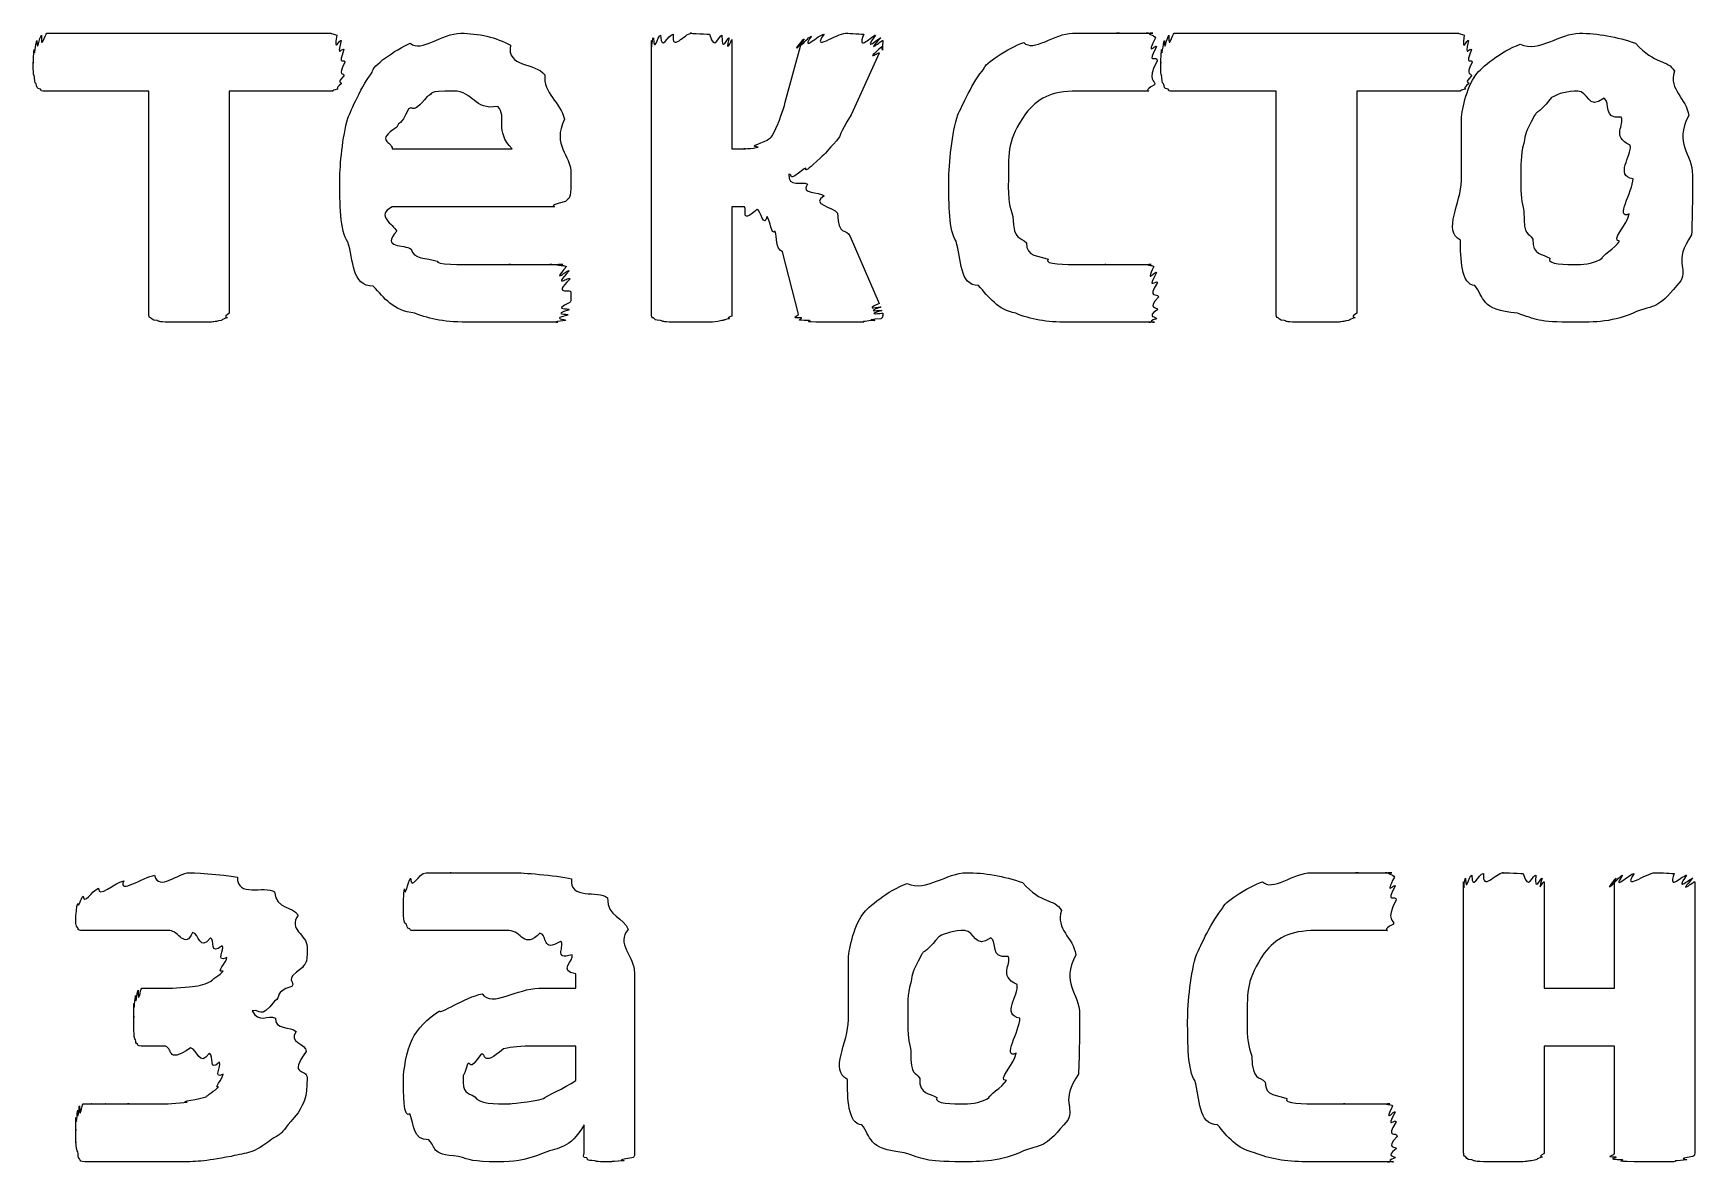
# Model space of a CAD drawing. Header units: millimetres. Extents: x 25 to 190, y 204 to 253.
# Drawn here: x 101.07 to 111.21, y 209.42 to 216.3 of the extents above; entities that cross this region are included whole.
import ezdxf

# ---------------------------------------------------------------- set-up
doc = ezdxf.new("R2010")
doc.units = ezdxf.units.MM
doc.layers.get('0').update_dxf_attribs({"linetype": 'CONTINUOUS'})

msp = doc.modelspace()

# ---------------------------------------------------------------- linework, layer by layer
at = {"color": 0}
for p, q in [((101.152, 216.303), (102.888, 216.303)), ((108.035, 216.303), (109.772, 216.303)), ((104.844, 214.583), (104.844, 216.258)), ((105.335, 216.264), (105.335, 215.597)), ((105.66, 215.883), (105.759, 216.247)), ((106.233, 216.181), (106.062, 215.806)), ((102.971, 216.126), (102.971, 216.126)), ((109.854, 216.126), (109.854, 216.126)), ((101.775, 215.95), (101.147, 215.95)), ((101.775, 214.594), (101.775, 215.95)), ((102.894, 215.95), (102.266, 215.95)), ((102.266, 215.95), (102.266, 214.594)), ((108.658, 215.95), (108.03, 215.95)), ((108.658, 214.594), (108.658, 215.95)), ((109.777, 215.95), (109.149, 215.95)), ((109.149, 215.95), (109.149, 214.594)), ((103.261, 215.597), (103.994, 215.597)), ((105.335, 215.597), (105.417, 215.597)), ((104.352, 215.448), (104.352, 215.387)), ((110.836, 215.415), (110.836, 215.415)), ((111.199, 215.437), (111.199, 215.437)), ((104.247, 215.244), (103.261, 215.244)), ((105.406, 215.244), (105.335, 215.244)), ((105.335, 215.244), (105.335, 214.577)), ((106.057, 215.062), (106.233, 214.654)), ((105.742, 214.588), (105.643, 214.968)), ((107.938, 214.693), (107.938, 214.693)), ((106.255, 214.583), (106.255, 214.583)), ((109.802, 209.471), (109.802, 211.125)), ((110.293, 211.125), (110.293, 210.475)), ((110.722, 210.475), (110.722, 211.125)), ((111.213, 211.125), (111.213, 209.471)), ((104.382, 210.475), (104.382, 210.563)), ((104.74, 210.568), (104.74, 209.471)), ((101.732, 210.475), (101.881, 210.475)), ((104.156, 210.475), (104.382, 210.475)), ((110.293, 210.475), (110.722, 210.475)), ((102.41, 210.337), (102.405, 210.337)), ((107.093, 210.293), (107.093, 210.293)), ((107.457, 210.315), (107.457, 210.315)), ((101.865, 210.122), (101.727, 210.122)), ((104.382, 210.122), (104.145, 210.122)), ((104.382, 209.912), (104.382, 210.122)), ((110.722, 210.122), (110.293, 210.122)), ((110.293, 210.122), (110.293, 209.466)), ((110.722, 209.466), (110.722, 210.122)), ((102.741, 209.929), (102.741, 209.929)), ((104.432, 209.471), (104.432, 209.642)), ((109.396, 209.571), (109.396, 209.571))]:
    msp.add_line(p, q, dxfattribs=at)
for points in [[(101.092, 216.258), (101.092, 216.17), (101.108, 216.283), (101.119, 216.291)], [(101.119, 216.291), (101.114, 216.184), (101.141, 216.303), (101.152, 216.303)], [(102.888, 216.303), (102.88, 216.303), (102.911, 216.298), (102.922, 216.291)], [(102.922, 216.291), (102.902, 216.17), (102.941, 216.272), (102.949, 216.258)], [(103.371, 216.242), (103.437, 216.184), (103.565, 216.303), (103.68, 216.303)], [(103.68, 216.303), (103.785, 216.303), (103.897, 216.277), (103.983, 216.231)], [(104.844, 216.258), (104.844, 216.162), (104.847, 216.271), (104.855, 216.275)], [(104.855, 216.275), (104.862, 216.173), (104.88, 216.287), (104.899, 216.291)], [(104.899, 216.291), (104.902, 216.181), (104.946, 216.297), (104.976, 216.297)], [(104.976, 216.297), (104.965, 216.184), (105.045, 216.303), (105.087, 216.303)], [(105.087, 216.303), (105.049, 216.303), (105.166, 216.3), (105.197, 216.297)], [(105.197, 216.297), (105.23, 216.181), (105.254, 216.294), (105.274, 216.291)], [(105.274, 216.291), (105.27, 216.173), (105.31, 216.282), (105.318, 216.275)], [(105.318, 216.275), (105.288, 216.162), (105.335, 216.267), (105.335, 216.264)], [(105.775, 216.269), (105.711, 216.17), (105.8, 216.282), (105.82, 216.286)], [(105.82, 216.286), (105.751, 216.181), (105.866, 216.297), (105.897, 216.297)], [(105.897, 216.297), (105.814, 216.184), (105.974, 216.303), (106.029, 216.303)], [(106.029, 216.303), (106.031, 216.303), (106.109, 216.3), (106.139, 216.297)], [(106.139, 216.297), (106.092, 216.181), (106.196, 216.294), (106.211, 216.291)], [(106.211, 216.291), (106.125, 216.173), (106.24, 216.282), (106.244, 216.275)], [(106.244, 216.275), (106.136, 216.162), (106.255, 216.265), (106.255, 216.258)], [(107.116, 216.247), (107.173, 216.184), (107.307, 216.303), (107.414, 216.303)], [(107.414, 216.303), (107.448, 216.303), (107.515, 216.303), (107.563, 216.303)], [(107.563, 216.303), (107.547, 216.303), (107.659, 216.303), (107.701, 216.303)], [(107.701, 216.303), (107.629, 216.303), (107.778, 216.303), (107.811, 216.303)], [(107.811, 216.303), (107.812, 216.303), (107.866, 216.303), (107.877, 216.303)], [(107.877, 216.303), (107.839, 216.303), (107.9, 216.303), (107.904, 216.303)], [(107.904, 216.303), (107.849, 216.303), (107.917, 216.293), (107.921, 216.275)], [(107.921, 216.275), (107.856, 216.151), (107.927, 216.242), (107.927, 216.22)], [(107.975, 216.258), (107.975, 216.17), (107.991, 216.283), (108.002, 216.291)], [(108.002, 216.291), (107.997, 216.184), (108.024, 216.303), (108.035, 216.303)], [(109.772, 216.303), (109.764, 216.303), (109.794, 216.298), (109.805, 216.291)], [(109.805, 216.291), (109.786, 216.17), (109.824, 216.272), (109.832, 216.258)], [(110.147, 216.236), (110.265, 216.184), (110.389, 216.303), (110.51, 216.303)], [(110.51, 216.303), (110.618, 216.303), (110.738, 216.282), (110.852, 216.242)], [(101.069, 216.126), (101.069, 216.096), (101.071, 216.181), (101.075, 216.203)], [(101.075, 216.203), (101.076, 216.14), (101.083, 216.243), (101.092, 216.258)], [(102.949, 216.258), (102.917, 216.14), (102.961, 216.225), (102.966, 216.203)], [(102.966, 216.203), (102.924, 216.096), (102.971, 216.155), (102.971, 216.126)], [(103.139, 216.065), (103.135, 216.104), (103.279, 216.201), (103.371, 216.242)], [(103.983, 216.231), (103.955, 216.093), (104.137, 216.126), (104.192, 216.049)], [(105.759, 216.247), (105.689, 216.159), (105.765, 216.265), (105.775, 216.269)], [(106.25, 216.22), (106.13, 216.118), (106.24, 216.195), (106.233, 216.181)], [(106.255, 216.258), (106.255, 216.144), (106.252, 216.233), (106.25, 216.22)], [(106.874, 216.087), (106.871, 216.115), (107.024, 216.214), (107.116, 216.247)], [(107.927, 216.22), (107.86, 216.107), (107.932, 216.17), (107.932, 216.137)], [(107.953, 216.126), (107.953, 216.096), (107.954, 216.181), (107.958, 216.203)], [(107.958, 216.203), (107.96, 216.14), (107.967, 216.243), (107.975, 216.258)], [(109.832, 216.258), (109.801, 216.14), (109.845, 216.225), (109.849, 216.203)], [(109.849, 216.203), (109.808, 216.096), (109.854, 216.155), (109.854, 216.126)], [(109.877, 216.049), (109.91, 216.096), (110.028, 216.192), (110.147, 216.236)], [(110.852, 216.242), (110.968, 216.107), (111.048, 216.148), (111.089, 216.071)], [(101.075, 216.049), (101.069, 216.038), (101.069, 216.096), (101.069, 216.126)], [(102.971, 216.126), (102.924, 216.034), (102.968, 216.065), (102.966, 216.043)], [(106.714, 215.806), (106.736, 215.85), (106.808, 216.013), (106.874, 216.087)], [(107.932, 216.137), (107.86, 216.005), (107.927, 216.017), (107.915, 215.988)], [(107.958, 216.049), (107.953, 216.038), (107.953, 216.096), (107.953, 216.126)], [(109.854, 216.126), (109.808, 216.034), (109.852, 216.065), (109.849, 216.043)], [(111.089, 216.071), (111.052, 215.956), (111.162, 215.907), (111.177, 215.801)], [(101.086, 215.994), (101.076, 215.994), (101.078, 216.027), (101.075, 216.049)], [(101.114, 215.961), (101.087, 215.963), (101.093, 215.979), (101.086, 215.994)], [(102.949, 215.994), (102.906, 215.963), (102.938, 215.967), (102.927, 215.961)], [(102.966, 216.043), (102.917, 215.994), (102.956, 216.008), (102.949, 215.994)], [(102.99, 215.784), (103.01, 215.831), (103.076, 215.988), (103.139, 216.065)], [(104.192, 216.049), (104.182, 215.938), (104.287, 215.881), (104.313, 215.779)], [(107.915, 215.988), (107.839, 215.95), (107.891, 215.95), (107.877, 215.95)], [(107.969, 215.994), (107.96, 215.994), (107.961, 216.027), (107.958, 216.049)], [(107.997, 215.961), (107.971, 215.963), (107.976, 215.979), (107.969, 215.994)], [(109.788, 215.768), (109.788, 215.82), (109.817, 215.972), (109.877, 216.049)], [(109.832, 215.994), (109.79, 215.963), (109.821, 215.967), (109.81, 215.961)], [(109.849, 216.043), (109.801, 215.994), (109.839, 216.008), (109.832, 215.994)], [(101.147, 215.95), (101.109, 215.95), (101.124, 215.952), (101.114, 215.961)], [(102.927, 215.961), (102.884, 215.95), (102.905, 215.95), (102.894, 215.95)], [(103.475, 215.917), (103.371, 215.791), (103.393, 215.872), (103.36, 215.839)], [(103.636, 215.95), (103.462, 215.95), (103.522, 215.938), (103.475, 215.917)], [(103.905, 215.856), (103.759, 215.831), (103.757, 215.95), (103.636, 215.95)], [(105.616, 215.751), (105.611, 215.736), (105.649, 215.831), (105.66, 215.883)], [(107.442, 215.95), (107.279, 215.95), (107.2, 215.903), (107.127, 215.812)], [(107.612, 215.95), (107.482, 215.95), (107.508, 215.95), (107.442, 215.95)], [(107.734, 215.95), (107.695, 215.95), (107.659, 215.95), (107.612, 215.95)], [(107.822, 215.95), (107.764, 215.95), (107.769, 215.95), (107.734, 215.95)], [(107.877, 215.95), (107.808, 215.95), (107.844, 215.95), (107.822, 215.95)], [(108.03, 215.95), (107.993, 215.95), (108.008, 215.952), (107.997, 215.961)], [(109.81, 215.961), (109.768, 215.95), (109.788, 215.95), (109.777, 215.95)], [(110.339, 215.911), (110.232, 215.78), (110.264, 215.848), (110.235, 215.801)], [(110.5, 215.95), (110.435, 215.95), (110.383, 215.936), (110.339, 215.911)], [(110.659, 215.906), (110.56, 215.831), (110.561, 215.95), (110.5, 215.95)], [(110.764, 215.79), (110.648, 215.776), (110.703, 215.879), (110.659, 215.906)], [(102.941, 215.415), (102.941, 215.494), (102.957, 215.674), (102.99, 215.784)], [(103.36, 215.839), (103.307, 215.729), (103.306, 215.773), (103.288, 215.729)], [(103.994, 215.597), (103.881, 215.707), (103.967, 215.792), (103.905, 215.856)], [(104.313, 215.779), (104.233, 215.615), (104.352, 215.565), (104.352, 215.448)], [(106.062, 215.806), (105.982, 215.674), (106.007, 215.69), (105.974, 215.646)], [(106.659, 215.398), (106.659, 215.509), (106.677, 215.696), (106.714, 215.806)], [(107.127, 215.812), (107.018, 215.648), (107.023, 215.587), (107.023, 215.415)], [(109.788, 215.404), (109.788, 215.482), (109.788, 215.658), (109.788, 215.768)], [(110.235, 215.801), (110.174, 215.685), (110.182, 215.696), (110.169, 215.63)], [(110.819, 215.619), (110.699, 215.677), (110.789, 215.742), (110.764, 215.79)], [(111.177, 215.801), (111.081, 215.626), (111.199, 215.572), (111.199, 215.437)], [(103.288, 215.729), (103.153, 215.644), (103.261, 215.644), (103.261, 215.597)], [(105.561, 215.658), (105.578, 215.663), (105.6, 215.714), (105.616, 215.751)], [(105.417, 215.597), (105.373, 215.597), (105.472, 215.599), (105.494, 215.608)], [(105.494, 215.608), (105.42, 215.615), (105.541, 215.635), (105.561, 215.658)], [(105.974, 215.646), (105.916, 215.588), (105.908, 215.57), (105.875, 215.542)], [(110.169, 215.63), (110.148, 215.555), (110.152, 215.499), (110.152, 215.426)], [(110.836, 215.415), (110.721, 215.432), (110.83, 215.555), (110.819, 215.619)], [(105.775, 215.476), (105.666, 215.383), (105.711, 215.45), (105.682, 215.442)], [(105.875, 215.542), (105.737, 215.416), (105.811, 215.494), (105.775, 215.476)], [(102.99, 215.029), (102.941, 215.092), (102.941, 215.267), (102.941, 215.415)], [(104.352, 215.387), (104.352, 215.288), (104.341, 215.299), (104.319, 215.277)], [(105.682, 215.442), (105.678, 215.357), (105.76, 215.404), (105.797, 215.382)], [(105.797, 215.382), (105.751, 215.317), (105.866, 215.339), (105.897, 215.31)], [(106.703, 215.035), (106.659, 215.092), (106.659, 215.262), (106.659, 215.398)], [(107.023, 215.415), (107.018, 215.269), (107.031, 215.249), (107.05, 215.184)], [(109.783, 215.04), (109.67, 215.097), (109.788, 215.267), (109.788, 215.404)], [(110.152, 215.426), (110.148, 215.291), (110.158, 215.283), (110.169, 215.217)], [(110.813, 215.2), (110.721, 215.163), (110.836, 215.338), (110.836, 215.415)], [(111.199, 215.437), (111.199, 215.24), (111.197, 215.184), (111.194, 215.073)], [(104.319, 215.277), (104.189, 215.244), (104.272, 215.244), (104.247, 215.244)], [(105.897, 215.31), (105.81, 215.258), (105.953, 215.246), (105.979, 215.205)], [(103.261, 215.244), (103.153, 215.189), (103.269, 215.139), (103.288, 215.095)], [(105.489, 215.228), (105.369, 215.126), (105.439, 215.244), (105.406, 215.244)], [(105.549, 215.184), (105.53, 215.108), (105.511, 215.219), (105.489, 215.228)], [(105.599, 215.095), (105.572, 215.064), (105.572, 215.161), (105.549, 215.184)], [(105.979, 215.205), (105.982, 215.059), (106.034, 215.117), (106.057, 215.062)], [(107.05, 215.184), (107.056, 215.024), (107.096, 215.068), (107.133, 215.024)], [(110.169, 215.217), (110.17, 215.046), (110.198, 215.097), (110.224, 215.046)], [(110.753, 215.035), (110.695, 215.035), (110.803, 215.137), (110.813, 215.2)], [(103.288, 215.095), (103.19, 214.986), (103.335, 215.018), (103.376, 214.985)], [(105.643, 214.968), (105.596, 214.991), (105.613, 215.058), (105.599, 215.095)], [(111.194, 215.073), (111.078, 214.905), (111.172, 214.872), (111.128, 214.792)], [(103.145, 214.759), (103.01, 214.759), (103.026, 214.922), (102.99, 215.029)], [(103.376, 214.985), (103.389, 214.924), (103.47, 214.931), (103.536, 214.913)], [(106.841, 214.764), (106.721, 214.762), (106.736, 214.927), (106.703, 215.035)], [(107.133, 215.024), (107.129, 214.936), (107.213, 214.946), (107.265, 214.924)], [(109.871, 214.764), (109.784, 214.766), (109.783, 214.933), (109.783, 215.04)], [(110.224, 215.046), (110.221, 214.946), (110.284, 214.959), (110.328, 214.93)], [(110.648, 214.93), (110.64, 214.942), (110.727, 214.991), (110.753, 215.035)], [(103.536, 214.913), (103.521, 214.891), (103.682, 214.891), (103.779, 214.891)], [(103.779, 214.891), (103.812, 214.891), (103.923, 214.891), (103.983, 214.891)], [(103.983, 214.891), (103.929, 214.891), (104.09, 214.891), (104.132, 214.891)], [(104.132, 214.891), (104.132, 214.891), (104.21, 214.891), (104.236, 214.891)], [(104.236, 214.891), (104.187, 214.891), (104.287, 214.891), (104.302, 214.891)], [(104.302, 214.891), (104.211, 214.891), (104.32, 214.887), (104.325, 214.88)], [(104.325, 214.88), (104.223, 214.762), (104.337, 214.866), (104.341, 214.853)], [(104.341, 214.853), (104.231, 214.737), (104.346, 214.825), (104.346, 214.803)], [(107.265, 214.924), (107.235, 214.891), (107.381, 214.891), (107.447, 214.891)], [(107.447, 214.891), (107.486, 214.891), (107.57, 214.891), (107.618, 214.891)], [(107.618, 214.891), (107.581, 214.891), (107.708, 214.891), (107.745, 214.891)], [(107.745, 214.891), (107.772, 214.891), (107.811, 214.891), (107.833, 214.891)], [(107.833, 214.891), (107.819, 214.891), (107.878, 214.891), (107.894, 214.891)], [(107.894, 214.891), (107.841, 214.891), (107.906, 214.887), (107.91, 214.88)], [(107.91, 214.88), (107.852, 214.759), (107.922, 214.86), (107.927, 214.842)], [(110.328, 214.93), (110.309, 214.891), (110.428, 214.891), (110.494, 214.891)], [(110.494, 214.891), (110.552, 214.891), (110.604, 214.904), (110.648, 214.93)], [(103.398, 214.594), (103.263, 214.612), (103.214, 214.685), (103.145, 214.759)], [(104.346, 214.803), (104.233, 214.693), (104.352, 214.753), (104.352, 214.72)], [(107.067, 214.594), (106.959, 214.616), (106.903, 214.69), (106.841, 214.764)], [(107.927, 214.842), (107.86, 214.726), (107.932, 214.806), (107.932, 214.781)], [(107.932, 214.781), (107.863, 214.673), (107.938, 214.726), (107.938, 214.693)], [(110.13, 214.594), (109.901, 214.616), (109.929, 214.69), (109.871, 214.764)], [(111.128, 214.792), (110.99, 214.627), (110.993, 214.649), (110.858, 214.605)], [(104.346, 214.66), (104.231, 214.605), (104.344, 214.629), (104.341, 214.616)], [(104.352, 214.72), (104.352, 214.638), (104.349, 214.678), (104.346, 214.66)], [(106.233, 214.654), (106.13, 214.607), (106.244, 214.639), (106.244, 214.632)], [(107.938, 214.693), (107.863, 214.612), (107.935, 214.638), (107.932, 214.616)], [(101.786, 214.566), (101.775, 214.563), (101.775, 214.583), (101.775, 214.594)], [(101.825, 214.55), (101.789, 214.552), (101.793, 214.562), (101.786, 214.566)], [(101.896, 214.539), (101.826, 214.541), (101.843, 214.545), (101.825, 214.55)], [(102.216, 214.55), (102.168, 214.541), (102.172, 214.541), (102.139, 214.539)], [(102.254, 214.566), (102.205, 214.552), (102.234, 214.556), (102.216, 214.55)], [(102.266, 214.594), (102.219, 214.563), (102.261, 214.573), (102.254, 214.566)], [(103.746, 214.539), (103.58, 214.539), (103.498, 214.556), (103.398, 214.594)], [(104.319, 214.55), (104.209, 214.539), (104.297, 214.539), (104.264, 214.539)], [(104.335, 214.583), (104.22, 214.556), (104.326, 214.561), (104.319, 214.55)], [(104.341, 214.616), (104.226, 214.579), (104.338, 214.594), (104.335, 214.583)], [(104.855, 214.566), (104.844, 214.563), (104.844, 214.579), (104.844, 214.583)], [(104.899, 214.55), (104.862, 214.55), (104.866, 214.558), (104.855, 214.566)], [(104.976, 214.539), (104.902, 214.541), (104.921, 214.545), (104.899, 214.55)], [(105.274, 214.55), (105.23, 214.541), (105.23, 214.541), (105.197, 214.539)], [(105.318, 214.561), (105.27, 214.55), (105.296, 214.552), (105.274, 214.55)], [(105.335, 214.577), (105.288, 214.561), (105.329, 214.568), (105.318, 214.561)], [(105.759, 214.566), (105.678, 214.563), (105.742, 214.58), (105.742, 214.588)], [(105.809, 214.55), (105.7, 214.55), (105.77, 214.558), (105.759, 214.566)], [(105.891, 214.539), (105.744, 214.541), (105.831, 214.545), (105.809, 214.55)], [(106.206, 214.55), (106.086, 214.541), (106.163, 214.541), (106.134, 214.539)], [(106.244, 214.561), (106.123, 214.55), (106.223, 214.552), (106.206, 214.55)], [(106.244, 214.632), (106.134, 214.594), (106.25, 214.617), (106.25, 214.61)], [(106.25, 214.61), (106.136, 214.579), (106.255, 214.596), (106.255, 214.594)], [(106.255, 214.583), (106.255, 214.561), (106.251, 214.568), (106.244, 214.561)], [(106.255, 214.594), (106.255, 214.571), (106.255, 214.585), (106.255, 214.583)], [(107.381, 214.539), (107.257, 214.539), (107.158, 214.556), (107.067, 214.594)], [(107.927, 214.561), (107.856, 214.539), (107.922, 214.539), (107.915, 214.539)], [(107.932, 214.616), (107.86, 214.568), (107.929, 214.574), (107.927, 214.561)], [(108.669, 214.566), (108.658, 214.563), (108.658, 214.583), (108.658, 214.594)], [(108.708, 214.55), (108.672, 214.552), (108.676, 214.562), (108.669, 214.566)], [(108.78, 214.539), (108.709, 214.541), (108.726, 214.545), (108.708, 214.55)], [(109.099, 214.55), (109.051, 214.541), (109.055, 214.541), (109.022, 214.539)], [(109.138, 214.566), (109.088, 214.552), (109.117, 214.556), (109.099, 214.55)], [(109.149, 214.594), (109.102, 214.563), (109.145, 214.573), (109.138, 214.566)], [(110.477, 214.539), (110.251, 214.539), (110.247, 214.556), (110.13, 214.594)], [(110.858, 214.605), (110.721, 214.539), (110.599, 214.539), (110.477, 214.539)], [(102.018, 214.539), (101.888, 214.539), (101.929, 214.539), (101.896, 214.539)], [(102.139, 214.539), (102.106, 214.539), (102.068, 214.539), (102.018, 214.539)], [(103.96, 214.539), (103.79, 214.539), (103.823, 214.539), (103.746, 214.539)], [(104.137, 214.539), (104.039, 214.539), (104.027, 214.539), (103.96, 214.539)], [(104.264, 214.539), (104.142, 214.539), (104.188, 214.539), (104.137, 214.539)], [(105.087, 214.539), (104.965, 214.539), (105.009, 214.539), (104.976, 214.539)], [(105.197, 214.539), (105.166, 214.539), (105.131, 214.539), (105.087, 214.539)], [(106.023, 214.539), (105.927, 214.539), (105.924, 214.539), (105.891, 214.539)], [(106.134, 214.539), (106.026, 214.539), (106.068, 214.539), (106.023, 214.539)], [(107.541, 214.539), (107.43, 214.539), (107.436, 214.539), (107.381, 214.539)], [(107.69, 214.539), (107.537, 214.539), (107.596, 214.539), (107.541, 214.539)], [(107.811, 214.539), (107.746, 214.539), (107.737, 214.539), (107.69, 214.539)], [(107.888, 214.539), (107.816, 214.539), (107.847, 214.539), (107.811, 214.539)], [(107.915, 214.539), (107.845, 214.539), (107.902, 214.539), (107.888, 214.539)], [(108.901, 214.539), (108.771, 214.539), (108.813, 214.539), (108.78, 214.539)], [(109.022, 214.539), (108.989, 214.539), (108.952, 214.539), (108.901, 214.539)], [(101.468, 211.086), (101.465, 211.018), (101.563, 211.12), (101.622, 211.13)], [(101.622, 211.13), (101.583, 211.044), (101.743, 211.156), (101.81, 211.164)], [(101.81, 211.164), (101.837, 211.062), (101.95, 211.18), (102.024, 211.18)], [(102.024, 211.18), (102.016, 211.18), (102.228, 211.171), (102.316, 211.153)], [(102.316, 211.153), (102.311, 211.026), (102.479, 211.104), (102.543, 211.064)], [(103.335, 211.081), (103.341, 211.018), (103.354, 211.125), (103.373, 211.147)], [(103.373, 211.147), (103.376, 211.062), (103.423, 211.18), (103.467, 211.18)], [(103.467, 211.18), (103.464, 211.18), (103.562, 211.18), (103.621, 211.18)], [(103.621, 211.18), (103.583, 211.18), (103.743, 211.18), (103.809, 211.18)], [(103.809, 211.18), (103.837, 211.18), (103.948, 211.18), (104.018, 211.18)], [(104.018, 211.18), (104.038, 211.18), (104.262, 211.166), (104.355, 211.142)], [(104.355, 211.142), (104.34, 211.011), (104.52, 211.077), (104.575, 211.026)], [(106.134, 210.927), (106.167, 210.973), (106.285, 211.07), (106.404, 211.114)], [(106.404, 211.114), (106.522, 211.062), (106.646, 211.18), (106.767, 211.18)], [(106.767, 211.18), (106.875, 211.18), (106.995, 211.16), (107.109, 211.12)], [(107.109, 211.12), (107.225, 210.984), (107.305, 211.026), (107.346, 210.949)], [(108.332, 210.965), (108.329, 210.993), (108.482, 211.092), (108.574, 211.125)], [(108.574, 211.125), (108.631, 211.062), (108.765, 211.18), (108.872, 211.18)], [(108.872, 211.18), (108.906, 211.18), (108.972, 211.18), (109.021, 211.18)], [(109.021, 211.18), (109.006, 211.18), (109.117, 211.18), (109.159, 211.18)], [(109.159, 211.18), (109.087, 211.18), (109.236, 211.18), (109.269, 211.18)], [(109.269, 211.18), (109.27, 211.18), (109.324, 211.18), (109.335, 211.18)], [(109.335, 211.18), (109.296, 211.18), (109.358, 211.18), (109.363, 211.18)], [(109.363, 211.18), (109.307, 211.18), (109.375, 211.171), (109.379, 211.153)], [(109.379, 211.153), (109.314, 211.028), (109.384, 211.12), (109.384, 211.098)], [(109.384, 211.098), (109.318, 210.984), (109.39, 211.048), (109.39, 211.015)], [(109.802, 211.125), (109.802, 211.033), (109.805, 211.139), (109.813, 211.147)], [(109.813, 211.147), (109.816, 211.048), (109.832, 211.16), (109.852, 211.164)], [(109.852, 211.164), (109.853, 211.059), (109.893, 211.175), (109.923, 211.175)], [(109.923, 211.175), (109.915, 211.062), (109.996, 211.18), (110.045, 211.18)], [(110.045, 211.18), (110.014, 211.18), (110.135, 211.177), (110.166, 211.175)], [(110.166, 211.175), (110.195, 211.059), (110.224, 211.171), (110.243, 211.164)], [(110.243, 211.164), (110.232, 211.048), (110.273, 211.154), (110.282, 211.147)], [(110.282, 211.147), (110.246, 211.037), (110.293, 211.136), (110.293, 211.125)], [(110.722, 211.125), (110.651, 211.037), (110.725, 211.143), (110.734, 211.147)], [(110.734, 211.147), (110.665, 211.048), (110.753, 211.16), (110.772, 211.164)], [(110.772, 211.164), (110.702, 211.059), (110.813, 211.175), (110.844, 211.175)], [(110.844, 211.175), (110.764, 211.062), (110.918, 211.18), (110.971, 211.18)], [(110.971, 211.18), (110.982, 211.18), (111.056, 211.177), (111.087, 211.175)], [(111.087, 211.175), (111.044, 211.059), (111.144, 211.171), (111.163, 211.164)], [(111.163, 211.164), (111.081, 211.048), (111.194, 211.154), (111.202, 211.147)], [(111.202, 211.147), (111.095, 211.033), (111.213, 211.132), (111.213, 211.125)], [(101.341, 210.993), (101.344, 210.955), (101.359, 211.026), (101.374, 211.037)], [(101.374, 211.037), (101.377, 210.982), (101.424, 211.067), (101.468, 211.086)], [(102.543, 211.064), (102.554, 210.949), (102.653, 210.979), (102.686, 210.921)], [(103.329, 210.982), (103.329, 210.973), (103.331, 211.059), (103.335, 211.081)], [(104.575, 211.026), (104.571, 210.907), (104.676, 210.91), (104.702, 210.833)], [(109.39, 211.015), (109.318, 210.882), (109.384, 210.895), (109.373, 210.866)], [(101.33, 210.921), (101.33, 210.918), (101.333, 210.973), (101.341, 210.993)], [(101.33, 210.871), (101.33, 210.871), (101.33, 210.902), (101.33, 210.921)], [(102.686, 210.921), (102.622, 210.834), (102.741, 210.801), (102.741, 210.728)], [(103.329, 210.916), (103.329, 210.907), (103.329, 210.96), (103.329, 210.982)], [(103.346, 210.866), (103.332, 210.867), (103.332, 210.896), (103.329, 210.916)], [(106.046, 210.645), (106.046, 210.698), (106.075, 210.85), (106.134, 210.927)], [(107.346, 210.949), (107.309, 210.834), (107.419, 210.785), (107.435, 210.679)], [(108.172, 210.684), (108.194, 210.728), (108.266, 210.891), (108.332, 210.965)], [(101.341, 210.844), (101.333, 210.845), (101.333, 210.861), (101.33, 210.871)], [(101.358, 210.827), (101.341, 210.83), (101.344, 210.836), (101.341, 210.844)], [(101.374, 210.827), (101.355, 210.827), (101.364, 210.827), (101.358, 210.827)], [(101.435, 210.827), (101.37, 210.827), (101.385, 210.827), (101.374, 210.827)], [(101.539, 210.827), (101.429, 210.827), (101.463, 210.827), (101.435, 210.827)], [(101.694, 210.827), (101.63, 210.827), (101.583, 210.827), (101.539, 210.827)], [(101.903, 210.827), (101.752, 210.827), (101.756, 210.827), (101.694, 210.827)], [(102.041, 210.816), (101.998, 210.709), (101.954, 210.827), (101.903, 210.827)], [(102.151, 210.783), (102.082, 210.695), (102.085, 210.808), (102.041, 210.816)], [(103.368, 210.838), (103.347, 210.841), (103.353, 210.855), (103.346, 210.866)], [(103.396, 210.827), (103.362, 210.827), (103.375, 210.83), (103.368, 210.838)], [(103.467, 210.827), (103.387, 210.827), (103.409, 210.827), (103.396, 210.827)], [(103.589, 210.827), (103.453, 210.827), (103.5, 210.827), (103.467, 210.827)], [(103.754, 210.827), (103.667, 210.827), (103.636, 210.827), (103.589, 210.827)], [(103.974, 210.827), (103.795, 210.827), (103.82, 210.827), (103.754, 210.827)], [(104.162, 210.811), (104.068, 210.709), (104.048, 210.827), (103.974, 210.827)], [(104.289, 210.761), (104.17, 210.687), (104.213, 210.8), (104.162, 210.811)], [(104.702, 210.833), (104.622, 210.753), (104.74, 210.668), (104.74, 210.568)], [(106.757, 210.827), (106.692, 210.827), (106.641, 210.814), (106.597, 210.789)], [(106.916, 210.783), (106.817, 210.709), (106.819, 210.827), (106.757, 210.827)], [(108.899, 210.827), (108.737, 210.827), (108.658, 210.78), (108.585, 210.689)], [(109.07, 210.827), (108.94, 210.827), (108.966, 210.827), (108.899, 210.827)], [(109.192, 210.827), (109.153, 210.827), (109.117, 210.827), (109.07, 210.827)], [(109.28, 210.827), (109.222, 210.827), (109.227, 210.827), (109.192, 210.827)], [(109.335, 210.827), (109.266, 210.827), (109.302, 210.827), (109.28, 210.827)], [(109.373, 210.866), (109.296, 210.827), (109.349, 210.827), (109.335, 210.827)], [(102.223, 210.734), (102.142, 210.669), (102.18, 210.772), (102.151, 210.783)], [(102.251, 210.662), (102.179, 210.629), (102.241, 210.715), (102.223, 210.734)], [(102.741, 210.728), (102.741, 210.599), (102.731, 210.641), (102.713, 210.601)], [(104.36, 210.679), (104.236, 210.643), (104.322, 210.739), (104.289, 210.761)], [(106.597, 210.789), (106.489, 210.658), (106.521, 210.725), (106.492, 210.679)], [(107.021, 210.668), (106.905, 210.654), (106.96, 210.757), (106.916, 210.783)], [(102.228, 210.579), (102.179, 210.57), (102.251, 210.632), (102.251, 210.662)], [(102.713, 210.601), (102.59, 210.519), (102.676, 210.522), (102.647, 210.486)], [(104.382, 210.563), (104.267, 210.577), (104.374, 210.645), (104.36, 210.679)], [(106.046, 210.282), (106.046, 210.36), (106.046, 210.535), (106.046, 210.645)], [(106.492, 210.679), (106.431, 210.563), (106.44, 210.574), (106.426, 210.508)], [(107.076, 210.497), (106.957, 210.555), (107.046, 210.619), (107.021, 210.668)], [(107.435, 210.679), (107.338, 210.504), (107.457, 210.45), (107.457, 210.315)], [(108.117, 210.276), (108.117, 210.386), (108.135, 210.574), (108.172, 210.684)], [(108.585, 210.689), (108.476, 210.526), (108.481, 210.465), (108.481, 210.293)], [(102.041, 210.486), (102.086, 210.488), (102.126, 210.504), (102.157, 210.519)], [(102.157, 210.519), (102.149, 210.522), (102.213, 210.557), (102.228, 210.579)], [(106.426, 210.508), (106.405, 210.433), (106.409, 210.377), (106.409, 210.304)], [(107.093, 210.293), (106.978, 210.309), (107.087, 210.433), (107.076, 210.497)], [(101.683, 210.381), (101.685, 210.316), (101.69, 210.42), (101.694, 210.431)], [(101.694, 210.431), (101.694, 210.342), (101.702, 210.455), (101.71, 210.464)], [(101.71, 210.464), (101.708, 210.356), (101.724, 210.475), (101.732, 210.475)], [(101.881, 210.475), (101.877, 210.475), (101.997, 210.477), (102.041, 210.486)], [(102.543, 210.397), (102.45, 210.279), (102.457, 210.351), (102.41, 210.337)], [(102.647, 210.486), (102.534, 210.449), (102.587, 210.422), (102.543, 210.397)], [(103.55, 210.337), (103.546, 210.312), (103.706, 210.42), (103.809, 210.441)], [(103.809, 210.441), (103.87, 210.356), (104.027, 210.475), (104.156, 210.475)], [(101.683, 210.304), (101.683, 210.272), (101.683, 210.359), (101.683, 210.381)], [(101.683, 210.216), (101.683, 210.21), (101.683, 210.271), (101.683, 210.304)], [(102.405, 210.337), (102.446, 210.257), (102.5, 210.315), (102.548, 210.293)], [(102.548, 210.293), (102.543, 210.217), (102.638, 210.246), (102.675, 210.21)], [(103.385, 210.166), (103.407, 210.221), (103.48, 210.293), (103.55, 210.337)], [(106.409, 210.304), (106.405, 210.169), (106.415, 210.16), (106.426, 210.094)], [(107.071, 210.078), (106.978, 210.041), (107.093, 210.216), (107.093, 210.293)], [(107.457, 210.315), (107.457, 210.118), (107.454, 210.061), (107.451, 209.951)], [(108.481, 210.293), (108.476, 210.147), (108.489, 210.128), (108.508, 210.061)], [(101.694, 210.16), (101.685, 210.162), (101.685, 210.193), (101.683, 210.216)], [(102.675, 210.21), (102.62, 210.147), (102.736, 210.136), (102.736, 210.089)], [(106.04, 209.918), (105.927, 209.974), (106.046, 210.145), (106.046, 210.282)], [(108.161, 209.912), (108.117, 209.97), (108.117, 210.14), (108.117, 210.276)], [(101.705, 210.133), (101.694, 210.136), (101.696, 210.149), (101.694, 210.16)], [(101.727, 210.122), (101.705, 210.122), (101.711, 210.125), (101.705, 210.133)], [(102.03, 210.111), (101.87, 210.003), (101.931, 210.122), (101.865, 210.122)], [(102.146, 210.078), (102.079, 209.99), (102.077, 210.102), (102.03, 210.111)], [(102.736, 210.089), (102.622, 209.935), (102.741, 209.987), (102.741, 209.929)], [(103.329, 209.924), (103.329, 209.963), (103.347, 210.096), (103.385, 210.166)], [(103.941, 210.105), (103.799, 209.985), (103.839, 210.086), (103.803, 210.072)], [(104.145, 210.122), (104.031, 210.122), (103.999, 210.116), (103.941, 210.105)], [(106.426, 210.094), (106.427, 209.924), (106.455, 209.974), (106.481, 209.924)], [(102.206, 210.023), (102.137, 209.959), (102.175, 210.063), (102.146, 210.078)], [(102.228, 209.951), (102.164, 209.915), (102.22, 210), (102.206, 210.023)], [(103.721, 210.012), (103.689, 209.908), (103.693, 209.963), (103.693, 209.935)], [(103.803, 210.072), (103.726, 209.956), (103.739, 210.036), (103.721, 210.012)], [(107.01, 209.912), (106.952, 209.912), (107.06, 210.014), (107.071, 210.078)], [(108.508, 210.061), (108.514, 209.901), (108.554, 209.945), (108.591, 209.901)], [(102.201, 209.874), (102.164, 209.86), (102.228, 209.921), (102.228, 209.951)], [(102.741, 209.929), (102.741, 209.798), (102.722, 209.78), (102.686, 209.714)], [(103.368, 209.708), (103.329, 209.673), (103.329, 209.842), (103.329, 209.924)], [(103.693, 209.935), (103.689, 209.827), (103.717, 209.842), (103.765, 209.813)], [(104.184, 209.802), (104.196, 209.816), (104.312, 209.864), (104.382, 209.912)], [(106.128, 209.642), (106.041, 209.644), (106.04, 209.81), (106.04, 209.918)], [(106.481, 209.924), (106.478, 209.824), (106.542, 209.837), (106.586, 209.808)], [(106.905, 209.808), (106.897, 209.82), (106.984, 209.868), (107.01, 209.912)], [(107.451, 209.951), (107.335, 209.783), (107.429, 209.75), (107.385, 209.67)], [(108.299, 209.642), (108.179, 209.64), (108.194, 209.805), (108.161, 209.912)], [(108.591, 209.901), (108.587, 209.813), (108.671, 209.824), (108.723, 209.802)], [(101.859, 209.769), (101.855, 209.769), (101.964, 209.772), (102.008, 209.78)], [(102.008, 209.78), (101.947, 209.783), (102.093, 209.798), (102.124, 209.813)], [(102.124, 209.813), (102.126, 209.816), (102.181, 209.852), (102.201, 209.874)], [(103.765, 209.813), (103.788, 209.769), (103.887, 209.769), (103.98, 209.769)], [(103.98, 209.769), (103.954, 209.769), (104.121, 209.78), (104.184, 209.802)], [(106.586, 209.808), (106.566, 209.769), (106.685, 209.769), (106.751, 209.769)], [(106.751, 209.769), (106.809, 209.769), (106.861, 209.781), (106.905, 209.808)], [(108.723, 209.802), (108.693, 209.769), (108.839, 209.769), (108.905, 209.769)], [(101.33, 209.687), (101.333, 209.615), (101.337, 209.719), (101.341, 209.731)], [(101.33, 209.615), (101.33, 209.578), (101.33, 209.667), (101.33, 209.687)], [(101.341, 209.731), (101.341, 209.64), (101.348, 209.754), (101.352, 209.758)], [(101.352, 209.758), (101.352, 209.651), (101.366, 209.769), (101.374, 209.769)], [(101.374, 209.769), (101.37, 209.769), (101.402, 209.769), (101.424, 209.769)], [(101.424, 209.769), (101.414, 209.769), (101.475, 209.769), (101.512, 209.769)], [(101.512, 209.769), (101.491, 209.769), (101.6, 209.769), (101.655, 209.769)], [(101.655, 209.769), (101.601, 209.769), (101.778, 209.769), (101.859, 209.769)], [(102.686, 209.714), (102.549, 209.551), (102.595, 209.598), (102.526, 209.554)], [(103.484, 209.549), (103.385, 209.549), (103.397, 209.645), (103.368, 209.708)], [(108.905, 209.769), (108.943, 209.769), (109.028, 209.769), (109.076, 209.769)], [(109.076, 209.769), (109.039, 209.769), (109.165, 209.769), (109.203, 209.769)], [(109.203, 209.769), (109.23, 209.769), (109.269, 209.769), (109.291, 209.769)], [(109.291, 209.769), (109.277, 209.769), (109.336, 209.769), (109.352, 209.769)], [(109.352, 209.769), (109.299, 209.769), (109.364, 209.765), (109.368, 209.758)], [(109.368, 209.758), (109.31, 209.637), (109.381, 209.737), (109.384, 209.719)], [(109.384, 209.719), (109.318, 209.604), (109.39, 209.684), (109.39, 209.659)], [(101.33, 209.538), (101.33, 209.518), (101.33, 209.585), (101.33, 209.615)], [(104.432, 209.642), (104.344, 209.489), (104.278, 209.507), (104.189, 209.471)], [(106.387, 209.471), (106.159, 209.494), (106.186, 209.568), (106.128, 209.642)], [(107.385, 209.67), (107.247, 209.504), (107.25, 209.527), (107.115, 209.483)], [(108.525, 209.471), (108.417, 209.494), (108.361, 209.568), (108.299, 209.642)], [(109.39, 209.659), (109.321, 209.551), (109.396, 209.604), (109.396, 209.571)], [(101.341, 209.477), (101.333, 209.474), (101.333, 209.515), (101.33, 209.538)], [(101.352, 209.433), (101.341, 209.441), (101.344, 209.462), (101.341, 209.477)], [(102.526, 209.554), (102.413, 209.463), (102.377, 209.474), (102.278, 209.449)], [(103.666, 209.449), (103.484, 209.46), (103.535, 209.504), (103.484, 209.549)], [(107.115, 209.483), (106.978, 209.416), (106.856, 209.416), (106.735, 209.416)], [(109.39, 209.494), (109.318, 209.445), (109.387, 209.452), (109.384, 209.439)], [(109.396, 209.571), (109.321, 209.489), (109.393, 209.515), (109.39, 209.494)], [(101.385, 209.416), (101.352, 209.416), (101.359, 209.422), (101.352, 209.433)], [(101.457, 209.416), (101.381, 209.416), (101.399, 209.416), (101.385, 209.416)], [(101.583, 209.416), (101.451, 209.416), (101.492, 209.416), (101.457, 209.416)], [(101.749, 209.416), (101.667, 209.416), (101.635, 209.416), (101.583, 209.416)], [(101.947, 209.416), (101.789, 209.416), (101.811, 209.416), (101.749, 209.416)], [(102.278, 209.449), (102.102, 209.416), (102.071, 209.416), (101.947, 209.416)], [(103.908, 209.416), (103.744, 209.416), (103.739, 209.427), (103.666, 209.449)], [(104.189, 209.471), (104.049, 209.416), (104.007, 209.416), (103.908, 209.416)], [(104.448, 209.439), (104.417, 209.439), (104.432, 209.456), (104.432, 209.471)], [(104.498, 209.422), (104.439, 209.423), (104.459, 209.43), (104.448, 209.439)], [(104.586, 209.416), (104.483, 209.416), (104.52, 209.418), (104.498, 209.422)], [(104.674, 209.422), (104.56, 209.416), (104.626, 209.416), (104.586, 209.416)], [(104.724, 209.439), (104.6, 209.423), (104.696, 209.425), (104.674, 209.422)], [(104.74, 209.471), (104.74, 209.439), (104.735, 209.445), (104.724, 209.439)], [(106.735, 209.416), (106.509, 209.416), (106.504, 209.434), (106.387, 209.471)], [(108.839, 209.416), (108.715, 209.416), (108.616, 209.434), (108.525, 209.471)], [(108.999, 209.416), (108.888, 209.416), (108.894, 209.416), (108.839, 209.416)], [(109.148, 209.416), (108.995, 209.416), (109.054, 209.416), (108.999, 209.416)], [(109.269, 209.416), (109.204, 209.416), (109.194, 209.416), (109.148, 209.416)], [(109.346, 209.416), (109.274, 209.416), (109.305, 209.416), (109.269, 209.416)], [(109.373, 209.416), (109.303, 209.416), (109.36, 209.416), (109.346, 209.416)], [(109.384, 209.439), (109.314, 209.416), (109.381, 209.416), (109.373, 209.416)], [(109.813, 209.449), (109.802, 209.445), (109.802, 209.463), (109.802, 209.471)], [(109.852, 209.427), (109.816, 209.43), (109.82, 209.441), (109.813, 209.449)], [(109.923, 209.416), (109.853, 209.419), (109.869, 209.423), (109.852, 209.427)], [(110.045, 209.416), (109.915, 209.416), (109.957, 209.416), (109.923, 209.416)], [(110.166, 209.416), (110.133, 209.416), (110.096, 209.416), (110.045, 209.416)], [(110.243, 209.427), (110.195, 209.419), (110.199, 209.419), (110.166, 209.416)], [(110.282, 209.444), (110.232, 209.43), (110.261, 209.434), (110.243, 209.427)], [(110.293, 209.466), (110.246, 209.441), (110.289, 209.451), (110.282, 209.444)], [(110.734, 209.444), (110.651, 209.441), (110.722, 209.458), (110.722, 209.466)], [(110.772, 209.427), (110.665, 209.43), (110.74, 209.44), (110.734, 209.444)], [(110.844, 209.416), (110.702, 209.419), (110.79, 209.423), (110.772, 209.427)], [(110.971, 209.416), (110.883, 209.416), (110.877, 209.416), (110.844, 209.416)], [(111.087, 209.416), (110.982, 209.416), (111.017, 209.416), (110.971, 209.416)], [(111.163, 209.427), (111.044, 209.419), (111.119, 209.419), (111.087, 209.416)], [(111.202, 209.449), (111.081, 209.43), (111.181, 209.434), (111.163, 209.427)], [(111.213, 209.471), (111.213, 209.445), (111.209, 209.456), (111.202, 209.449)]]:
    msp.add_open_spline(points, degree=3, dxfattribs=at)

doc.saveas('drawing.dxf')
